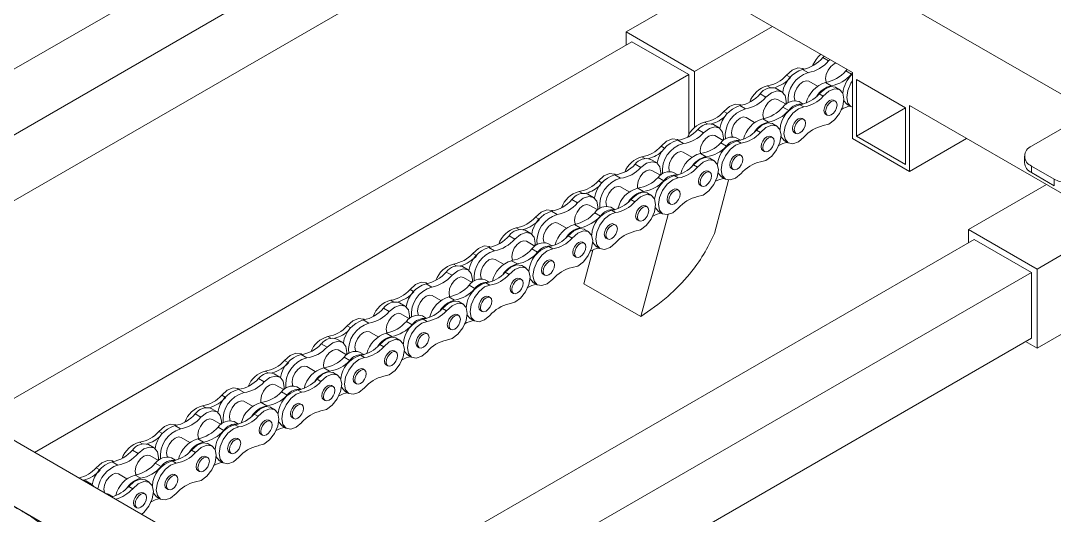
# Model space of a CAD drawing. Header units: millimetres. Extents: x 127 to 2222, y 23 to 864.
# Drawn here: x 1802.3 to 1866.4, y 194 to 224.6 of the extents above; entities that cross this region are included whole.
import ezdxf

# ---------------------------------------------------------------- set-up
doc = ezdxf.new("R2010")
doc.units = ezdxf.units.MM

msp = doc.modelspace()

# ---------------------------------------------------------------- linework, layer by layer
at = {"color": 7, "linetype": 'Continuous', "lineweight": 15}
for p, q in [((1868.666, 218.989), (1818.19, 248.128)), ((1781.983, 210.125), (1827.697, 236.515)), ((1785.518, 208.084), (1829.816, 233.657)), ((1853.858, 221.413), (1833.352, 233.251)), ((1789.054, 206.042), (1831.233, 230.392)), ((1844.668, 226.718), (1839.843, 223.933)), ((1848.91, 224.269), (1844.086, 221.484)), ((1839.843, 223.117), (1839.843, 223.933)), ((1839.843, 223.933), (1844.086, 221.484)), ((1840.196, 223.321), (1799.66, 199.92)), ((1840.196, 223.321), (1843.732, 221.28)), ((1852.033, 222.333), (1852.119, 222.417)), ((1852.033, 222.333), (1852.387, 222.129)), ((1852.387, 222.129), (1852.473, 222.213)), ((1850.777, 221.608), (1851.13, 221.403)), ((1850.862, 221.62), (1850.81, 221.65)), ((1853.448, 221.517), (1853.533, 221.6)), ((1843.732, 221.28), (1803.196, 197.879)), ((1843.732, 221.28), (1843.732, 217.57)), ((1844.086, 221.484), (1844.086, 218.019)), ((1849.784, 221.245), (1850.005, 221.117)), ((1853.801, 221.312), (1853.448, 221.517)), ((1853.801, 221.312), (1853.858, 221.369)), ((1853.858, 217.33), (1853.858, 221.413)), ((1854.105, 220.984), (1857.146, 219.229)), ((1854.105, 217.473), (1854.105, 220.984)), ((1849.492, 220.224), (1849.138, 220.428)), ((1851.691, 220.564), (1851.161, 220.87)), ((1852.545, 220.587), (1852.191, 220.791)), ((1853.073, 220.344), (1852.826, 220.487)), ((1871.504, 220.627), (1864.954, 216.845)), ((1848.144, 220.088), (1848.498, 219.884)), ((1849.747, 219.442), (1849.217, 219.747)), ((1852.047, 219.939), (1851.799, 220.082)), ((1852.804, 219.633), (1852.698, 219.694)), ((1845.895, 219), (1846.116, 218.872)), ((1846.888, 219.362), (1847.241, 219.158)), ((1846.973, 219.375), (1846.921, 219.405)), ((1849.912, 219.067), (1849.559, 219.271)), ((1850.816, 219.459), (1850.552, 219.611)), ((1850.849, 219.278), (1850.602, 219.42)), ((1853.52, 219.444), (1853.768, 219.301)), ((1854.105, 217.473), (1857.146, 219.229)), ((1857.146, 219.229), (1857.146, 215.718)), ((1857.394, 219.372), (1857.394, 215.289)), ((1868.354, 213.045), (1857.394, 219.372)), ((1847.802, 218.319), (1847.272, 218.625)), ((1848.655, 218.342), (1848.302, 218.546)), ((1850.86, 218.51), (1850.754, 218.572)), ((1852.198, 218.828), (1852.304, 218.767)), ((1844.291, 217.879), (1844.645, 217.675)), ((1845.603, 217.979), (1845.249, 218.183)), ((1848.158, 217.694), (1847.91, 217.836)), ((1849.184, 218.099), (1848.936, 218.241)), ((1843.094, 217.22), (1843.034, 217.255)), ((1843.036, 217.215), (1843.389, 217.011)), ((1845.857, 217.197), (1845.328, 217.502)), ((1846.927, 217.214), (1846.663, 217.366)), ((1846.96, 217.032), (1846.713, 217.175)), ((1848.915, 217.388), (1848.809, 217.449)), ((1849.631, 217.199), (1849.879, 217.056)), ((1850.254, 217.706), (1850.36, 217.644)), ((1857.394, 215.289), (1853.858, 217.33)), ((1857.146, 215.718), (1854.105, 217.473)), ((1857.394, 215.289), (1860.93, 217.331)), ((1831.478, 181.551), (1770.667, 216.657)), ((1842.007, 216.85), (1842.229, 216.722)), ((1843.915, 216.169), (1843.385, 216.475)), ((1846.059, 216.859), (1845.706, 217.063)), ((1848.309, 216.583), (1848.415, 216.522)), ((1841.715, 215.829), (1841.362, 216.033)), ((1844.804, 216.195), (1844.45, 216.399)), ((1845.297, 215.949), (1845.049, 216.091)), ((1846.971, 216.265), (1846.864, 216.327)), ((1864.515, 216.233), (1864.515, 215.825)), ((1840.404, 215.729), (1840.758, 215.525)), ((1841.97, 215.047), (1841.44, 215.352)), ((1843.04, 215.064), (1842.776, 215.216)), ((1844.27, 215.544), (1844.023, 215.686)), ((1845.028, 215.238), (1844.922, 215.299)), ((1846.365, 215.46), (1846.471, 215.399)), ((1864.954, 215.621), (1866.368, 214.804)), ((1864.954, 215.621), (1864.954, 215.213)), ((1864.954, 215.213), (1866.368, 214.396)), ((1838.12, 214.7), (1838.341, 214.572)), ((1839.207, 215.07), (1839.146, 215.105)), ((1839.148, 215.065), (1839.502, 214.861)), ((1842.172, 214.709), (1841.818, 214.913)), ((1843.073, 214.882), (1842.825, 215.025)), ((1845.308, 211.435), (1846.192, 214.753)), ((1845.742, 214.954), (1845.99, 214.811)), ((1866.368, 214.804), (1866.368, 214.396)), ((1837.828, 213.679), (1837.474, 213.883)), ((1840.027, 214.019), (1839.498, 214.325)), ((1840.916, 214.045), (1840.563, 214.249)), ((1841.409, 213.799), (1841.162, 213.941)), ((1843.083, 214.115), (1842.977, 214.177)), ((1844.422, 214.433), (1844.528, 214.372)), ((1865.881, 214.472), (1861.056, 211.687)), ((1836.481, 213.543), (1836.834, 213.339)), ((1840.383, 213.394), (1840.135, 213.536)), ((1842.477, 213.31), (1842.583, 213.249)), ((1835.224, 212.817), (1835.577, 212.613)), ((1835.309, 212.83), (1835.257, 212.86)), ((1838.083, 212.897), (1837.553, 213.202)), ((1838.248, 212.522), (1837.895, 212.726)), ((1839.153, 212.914), (1838.889, 213.066)), ((1839.185, 212.732), (1838.938, 212.875)), ((1842.438, 212.612), (1840.752, 206.29)), ((1841.14, 213.088), (1841.034, 213.149)), ((1841.855, 212.804), (1842.102, 212.661)), ((1834.231, 212.455), (1834.452, 212.327)), ((1836.138, 211.774), (1835.608, 212.08)), ((1836.992, 211.797), (1836.638, 212.001)), ((1839.196, 211.965), (1839.09, 212.027)), ((1840.534, 212.283), (1840.64, 212.222)), ((1833.939, 211.434), (1833.585, 211.638)), ((1837.52, 211.554), (1837.273, 211.696)), ((1861.056, 210.87), (1861.056, 211.687)), ((1861.056, 211.687), (1865.299, 209.238)), ((1861.41, 211.075), (1820.873, 187.673)), ((1832.591, 211.298), (1832.945, 211.094)), ((1834.194, 210.651), (1833.664, 210.957)), ((1835.264, 210.669), (1835, 210.821)), ((1836.494, 211.148), (1836.246, 211.291)), ((1837.251, 210.843), (1837.145, 210.904)), ((1838.59, 211.16), (1838.696, 211.099)), ((1861.41, 211.075), (1864.945, 209.033)), ((1868.354, 211.001), (1865.299, 209.238)), ((1830.342, 210.21), (1830.563, 210.082)), ((1831.335, 210.572), (1831.688, 210.368)), ((1831.42, 210.585), (1831.368, 210.615)), ((1834.359, 210.277), (1834.006, 210.481)), ((1835.296, 210.487), (1835.049, 210.63)), ((1836.645, 210.038), (1836.751, 209.977)), ((1837.772, 210.411), (1837.217, 208.331)), ((1837.967, 210.654), (1838.215, 210.511)), ((1830.05, 209.188), (1829.696, 209.393)), ((1832.249, 209.529), (1831.719, 209.835)), ((1833.103, 209.552), (1832.749, 209.756)), ((1833.631, 209.308), (1833.384, 209.451)), ((1835.307, 209.72), (1835.201, 209.781)), ((1864.945, 209.033), (1824.409, 185.632)), ((1828.702, 209.052), (1829.056, 208.848)), ((1832.605, 208.903), (1832.357, 209.046)), ((1834.701, 208.915), (1834.807, 208.854)), ((1864.945, 209.033), (1864.945, 204.951)), ((1865.299, 209.238), (1865.299, 204.338)), ((1827.446, 208.327), (1827.799, 208.123)), ((1827.531, 208.34), (1827.479, 208.37)), ((1830.305, 208.406), (1829.775, 208.712)), ((1830.47, 208.032), (1830.117, 208.236)), ((1831.374, 208.424), (1831.11, 208.576)), ((1831.407, 208.242), (1831.16, 208.385)), ((1833.362, 208.598), (1833.256, 208.659)), ((1834.078, 208.409), (1834.326, 208.266)), ((1840.752, 206.29), (1837.217, 208.331)), ((1826.453, 207.964), (1826.674, 207.837)), ((1828.36, 207.284), (1827.83, 207.59)), ((1829.213, 207.307), (1828.86, 207.511)), ((1831.418, 207.475), (1831.312, 207.536)), ((1832.756, 207.793), (1832.862, 207.732)), ((1826.161, 206.943), (1825.807, 207.147)), ((1829.742, 207.063), (1829.494, 207.206)), ((1824.813, 206.807), (1825.167, 206.603)), ((1826.415, 206.161), (1825.886, 206.467)), ((1827.485, 206.179), (1827.221, 206.331)), ((1828.716, 206.658), (1828.468, 206.801)), ((1829.473, 206.352), (1829.367, 206.414)), ((1830.812, 206.67), (1830.918, 206.609)), ((1869.063, 206.511), (1865.299, 204.338)), ((1822.564, 205.719), (1822.785, 205.592)), ((1823.557, 206.082), (1823.91, 205.878)), ((1823.642, 206.094), (1823.59, 206.124)), ((1826.581, 205.787), (1826.228, 205.991)), ((1827.518, 205.997), (1827.271, 206.14)), ((1828.867, 205.548), (1828.973, 205.486)), ((1830.189, 206.164), (1830.437, 206.021)), ((1824.471, 205.039), (1823.941, 205.344)), ((1825.324, 205.061), (1824.971, 205.265)), ((1825.853, 204.818), (1825.605, 204.961)), ((1827.529, 205.23), (1827.422, 205.291)), ((1864.945, 204.951), (1827.945, 183.591)), ((1820.96, 204.599), (1821.314, 204.395)), ((1822.272, 204.698), (1821.918, 204.902)), ((1824.826, 204.413), (1824.579, 204.556)), ((1826.922, 204.425), (1827.029, 204.364)), ((1865.299, 204.338), (1864.592, 204.747)), ((1819.763, 203.94), (1819.703, 203.974)), ((1819.705, 203.935), (1820.058, 203.731)), ((1822.526, 203.916), (1821.997, 204.222)), ((1822.728, 203.578), (1822.374, 203.782)), ((1823.596, 203.933), (1823.332, 204.086)), ((1823.629, 203.752), (1823.382, 203.895)), ((1825.584, 204.107), (1825.478, 204.169)), ((1826.3, 203.918), (1826.548, 203.776)), ((1818.676, 203.569), (1818.898, 203.442)), ((1820.584, 202.889), (1820.054, 203.194)), ((1821.472, 202.914), (1821.119, 203.118)), ((1823.639, 202.985), (1823.533, 203.046)), ((1824.978, 203.303), (1825.084, 203.241)), ((1817.073, 202.449), (1817.426, 202.245)), ((1818.384, 202.548), (1818.031, 202.752)), ((1820.939, 202.263), (1820.692, 202.406)), ((1821.966, 202.668), (1821.718, 202.811)), ((1815.876, 201.79), (1815.815, 201.824)), ((1815.817, 201.785), (1816.171, 201.581)), ((1818.639, 201.766), (1818.109, 202.072)), ((1819.709, 201.783), (1819.445, 201.936)), ((1819.742, 201.602), (1819.494, 201.745)), ((1821.697, 201.957), (1821.591, 202.019)), ((1823.033, 202.18), (1823.139, 202.119)), ((1814.789, 201.419), (1815.01, 201.292)), ((1818.841, 201.428), (1818.487, 201.632)), ((1821.091, 201.153), (1821.197, 201.091)), ((1822.411, 201.673), (1822.658, 201.53)), ((1814.497, 200.398), (1814.143, 200.602)), ((1816.696, 200.739), (1816.166, 201.044)), ((1817.585, 200.764), (1817.232, 200.968)), ((1818.078, 200.518), (1817.831, 200.661)), ((1819.752, 200.835), (1819.646, 200.896)), ((1813.149, 200.262), (1813.503, 200.058)), ((1814.752, 199.616), (1814.222, 199.922)), ((1815.822, 199.633), (1815.558, 199.786)), ((1817.052, 200.113), (1816.804, 200.256)), ((1817.809, 199.807), (1817.703, 199.869)), ((1819.146, 200.03), (1819.252, 199.969)), ((1810.9, 199.174), (1811.121, 199.047)), ((1811.893, 199.537), (1812.246, 199.333)), ((1811.978, 199.549), (1811.926, 199.579)), ((1814.917, 199.242), (1814.564, 199.446)), ((1815.854, 199.452), (1815.607, 199.595)), ((1818.524, 199.523), (1818.771, 199.38)), ((1812.807, 198.493), (1812.277, 198.799)), ((1813.661, 198.516), (1813.307, 198.72)), ((1815.865, 198.685), (1815.759, 198.746)), ((1817.203, 199.003), (1817.309, 198.941)), ((1809.26, 198.017), (1809.614, 197.813)), ((1810.608, 198.153), (1810.254, 198.357)), ((1813.163, 197.868), (1812.915, 198.011)), ((1814.189, 198.273), (1813.942, 198.416)), ((1815.259, 197.88), (1815.365, 197.819)), ((1808.004, 197.292), (1808.357, 197.088)), ((1808.089, 197.304), (1808.037, 197.334)), ((1810.863, 197.371), (1810.333, 197.677)), ((1811.932, 197.388), (1811.668, 197.541)), ((1811.965, 197.207), (1811.718, 197.35)), ((1813.92, 197.562), (1813.814, 197.623)), ((1814.636, 197.373), (1814.884, 197.23)), ((1807.011, 196.929), (1807.232, 196.801)), ((1811.028, 196.997), (1810.675, 197.201)), ((1813.314, 196.757), (1813.42, 196.696)), ((1805.102, 192.696), (1798.668, 196.41)), ((1806.151, 196.172), (1806.365, 196.112)), ((1806.719, 195.908), (1806.365, 196.112)), ((1808.918, 196.248), (1808.388, 196.554)), ((1809.771, 196.271), (1809.418, 196.475)), ((1810.3, 196.028), (1810.052, 196.171)), ((1811.976, 196.44), (1811.87, 196.501)), ((1807.565, 195.356), (1807.779, 195.296)), ((1809.274, 195.623), (1809.026, 195.766)), ((1810.031, 195.317), (1809.925, 195.378)), ((1811.37, 195.635), (1811.476, 195.574)), ((1808.043, 195.143), (1807.779, 195.296)), ((1807.919, 195.152), (1808.02, 195.137)), ((1810.747, 195.128), (1810.995, 194.985)), ((1809.425, 194.512), (1809.531, 194.451))]:
    msp.add_line(p, q, dxfattribs=at)
at = {"color": 8, "linetype": 'Continuous', "lineweight": 15}
for p, q in [((1848.586, 220.584), (1848.774, 220.476)), ((1844.697, 218.339), (1844.885, 218.231)), ((1840.81, 216.189), (1840.997, 216.081)), ((1836.923, 214.039), (1837.11, 213.931)), ((1833.034, 211.794), (1833.221, 211.686)), ((1829.144, 209.548), (1829.332, 209.44)), ((1825.255, 207.303), (1825.442, 207.195)), ((1821.366, 205.058), (1821.553, 204.95)), ((1817.479, 202.908), (1817.666, 202.8)), ((1813.592, 200.758), (1813.779, 200.65)), ((1809.702, 198.513), (1809.89, 198.405))]:
    msp.add_line(p, q, dxfattribs=at)
at = {"color": 7, "linetype": 'Continuous', "lineweight": 15, "flags": 128}
for points in [[(1849.784, 221.245), (1850.13, 221.554), (1850.485, 221.701), (1850.79, 221.661), (1850.81, 221.65)], [(1852.835, 222.004), (1852.731, 221.955), (1852.528, 221.792), (1852.356, 221.56), (1852.241, 221.295), (1852.201, 221.037), (1852.241, 220.826), (1852.254, 220.8)], [(1848.498, 219.884), (1848.849, 220.163), (1849.198, 220.282), (1849.494, 220.222), (1849.692, 219.993), (1849.761, 219.629), (1849.748, 219.441)], [(1851.161, 220.87), (1850.989, 220.903), (1850.786, 220.833), (1850.583, 220.669), (1850.411, 220.437), (1850.296, 220.172), (1850.256, 219.914), (1850.296, 219.703), (1850.312, 219.672)], [(1851.799, 220.082), (1852.145, 220.391), (1852.5, 220.537), (1852.806, 220.497), (1852.826, 220.487)], [(1852.047, 219.939), (1852.392, 220.248), (1852.747, 220.394), (1853.053, 220.355), (1853.259, 220.135), (1853.332, 219.771), (1853.259, 219.324), (1853.053, 218.866), (1852.747, 218.474), (1852.392, 218.21), (1852.047, 218.12)], [(1853.858, 219.262), (1853.77, 219.3), (1853.577, 219.52), (1853.509, 219.873), (1853.577, 220.305), (1853.77, 220.749), (1853.858, 220.888)], [(1849.217, 219.747), (1849.045, 219.781), (1848.842, 219.71), (1848.639, 219.547), (1848.467, 219.314), (1848.352, 219.049), (1848.312, 218.792), (1848.352, 218.581), (1848.365, 218.555)], [(1852.198, 218.828), (1852.198, 218.828), (1852.121, 218.916), (1852.095, 219.057), (1852.121, 219.229), (1852.198, 219.406), (1852.313, 219.56), (1852.448, 219.669), (1852.583, 219.716), (1852.698, 219.694)], [(1852.908, 219.404), (1852.881, 219.545), (1852.804, 219.633), (1852.689, 219.655), (1852.554, 219.608), (1852.419, 219.499), (1852.304, 219.344), (1852.228, 219.168), (1852.201, 218.996), (1852.228, 218.855), (1852.304, 218.767), (1852.419, 218.745), (1852.554, 218.792), (1852.689, 218.901), (1852.804, 219.056), (1852.881, 219.232), (1852.908, 219.404)], [(1853.52, 219.444), (1853.329, 219.663), (1853.328, 219.667)], [(1845.895, 219), (1846.241, 219.309), (1846.596, 219.455), (1846.901, 219.416), (1846.921, 219.405)], [(1850.849, 217.399), (1850.51, 217.122), (1850.17, 217.001), (1849.881, 217.055), (1849.688, 217.275), (1849.62, 217.628), (1849.688, 218.06), (1849.881, 218.503), (1850.17, 218.891), (1850.51, 219.163), (1850.849, 219.278)], [(1847.272, 218.625), (1847.1, 218.658), (1846.897, 218.588), (1846.694, 218.424), (1846.522, 218.192), (1846.407, 217.927), (1846.367, 217.669), (1846.407, 217.458), (1846.423, 217.427)], [(1850.15, 217.935), (1850.177, 218.106), (1850.254, 218.283), (1850.368, 218.438), (1850.504, 218.547), (1850.639, 218.594), (1850.754, 218.572)], [(1850.963, 218.281), (1850.936, 218.422), (1850.86, 218.51), (1850.745, 218.533), (1850.61, 218.486), (1850.474, 218.376), (1850.36, 218.222), (1850.283, 218.045), (1850.256, 217.873), (1850.283, 217.733), (1850.36, 217.644), (1850.474, 217.622), (1850.61, 217.669), (1850.745, 217.778), (1850.86, 217.933), (1850.936, 218.11), (1850.963, 218.281)], [(1844.645, 217.675), (1844.998, 217.939), (1845.344, 218.039), (1845.632, 217.96), (1845.817, 217.714), (1845.871, 217.338), (1845.859, 217.196)], [(1847.91, 217.836), (1848.256, 218.145), (1848.611, 218.292), (1848.917, 218.252), (1848.936, 218.241)], [(1848.158, 217.694), (1848.503, 218.003), (1848.858, 218.149), (1849.164, 218.109), (1849.37, 217.89), (1849.443, 217.526), (1849.37, 217.079), (1849.164, 216.621), (1848.858, 216.228), (1848.503, 215.965), (1848.158, 215.875)], [(1850.254, 217.706), (1850.254, 217.706), (1850.177, 217.794), (1850.15, 217.935)], [(1842.007, 216.85), (1842.353, 217.159), (1842.708, 217.305), (1843.014, 217.266), (1843.034, 217.255)], [(1845.328, 217.502), (1845.176, 217.537), (1844.975, 217.477), (1844.771, 217.323), (1844.594, 217.096), (1844.472, 216.833), (1844.423, 216.573), (1844.441, 216.398)], [(1848.309, 216.583), (1848.309, 216.583), (1848.232, 216.671), (1848.205, 216.812), (1848.232, 216.984), (1848.309, 217.16), (1848.424, 217.315), (1848.559, 217.424), (1848.694, 217.471), (1848.809, 217.449)], [(1849.019, 217.159), (1848.992, 217.3), (1848.915, 217.388), (1848.8, 217.41), (1848.665, 217.363), (1848.53, 217.254), (1848.415, 217.099), (1848.338, 216.922), (1848.312, 216.751), (1848.338, 216.61), (1848.415, 216.522), (1848.53, 216.5), (1848.665, 216.547), (1848.8, 216.656), (1848.915, 216.81), (1848.992, 216.987), (1849.019, 217.159)], [(1849.631, 217.199), (1849.44, 217.418), (1849.438, 217.422)], [(1843.385, 216.475), (1843.233, 216.51), (1843.032, 216.45), (1842.828, 216.295), (1842.651, 216.069), (1842.529, 215.806), (1842.48, 215.545), (1842.512, 215.327), (1842.536, 215.277)], [(1846.96, 215.154), (1846.621, 214.877), (1846.281, 214.756), (1845.992, 214.81), (1845.799, 215.03), (1845.731, 215.383), (1845.799, 215.815), (1845.992, 216.258), (1846.281, 216.646), (1846.621, 216.918), (1846.96, 217.032)], [(1840.758, 215.525), (1841.111, 215.789), (1841.457, 215.889), (1841.744, 215.81), (1841.929, 215.564), (1841.984, 215.188), (1841.971, 215.046)], [(1844.023, 215.686), (1844.368, 215.995), (1844.723, 216.142), (1845.029, 216.102), (1845.049, 216.091)], [(1844.27, 215.544), (1844.616, 215.853), (1844.971, 215.999), (1845.277, 215.959), (1845.483, 215.74), (1845.556, 215.376), (1845.483, 214.929), (1845.277, 214.471), (1844.971, 214.078), (1844.616, 213.815), (1844.27, 213.725)], [(1846.261, 215.689), (1846.288, 215.861), (1846.364, 216.038), (1846.479, 216.193), (1846.614, 216.302), (1846.75, 216.349), (1846.864, 216.327)], [(1847.074, 216.036), (1847.047, 216.177), (1846.971, 216.265), (1846.856, 216.288), (1846.721, 216.241), (1846.585, 216.131), (1846.471, 215.977), (1846.394, 215.8), (1846.367, 215.628), (1846.394, 215.487), (1846.471, 215.399), (1846.585, 215.377), (1846.721, 215.424), (1846.856, 215.533), (1846.971, 215.688), (1847.047, 215.865), (1847.074, 216.036)], [(1838.12, 214.7), (1838.466, 215.009), (1838.821, 215.155), (1839.127, 215.116), (1839.146, 215.105)], [(1841.44, 215.352), (1841.289, 215.387), (1841.088, 215.327), (1840.883, 215.173), (1840.706, 214.946), (1840.584, 214.683), (1840.536, 214.423), (1840.553, 214.248)], [(1844.422, 214.433), (1844.422, 214.433), (1844.345, 214.521), (1844.318, 214.662), (1844.345, 214.834), (1844.422, 215.01), (1844.536, 215.165), (1844.672, 215.274), (1844.807, 215.321), (1844.922, 215.299)], [(1845.131, 215.009), (1845.104, 215.15), (1845.028, 215.238), (1844.913, 215.26), (1844.778, 215.213), (1844.642, 215.104), (1844.528, 214.949), (1844.451, 214.772), (1844.424, 214.601), (1844.451, 214.46), (1844.528, 214.372), (1844.642, 214.35), (1844.778, 214.397), (1844.913, 214.506), (1845.028, 214.66), (1845.104, 214.837), (1845.131, 215.009)], [(1845.742, 214.954), (1845.551, 215.173), (1845.542, 215.193)], [(1846.365, 215.46), (1846.364, 215.46), (1846.288, 215.549), (1846.261, 215.689)], [(1843.073, 213.004), (1842.734, 212.727), (1842.393, 212.606), (1842.104, 212.66), (1841.911, 212.88), (1841.843, 213.233), (1841.911, 213.665), (1842.104, 214.108), (1842.393, 214.496), (1842.734, 214.768), (1843.073, 214.882)], [(1839.498, 214.325), (1839.346, 214.36), (1839.145, 214.3), (1838.94, 214.145), (1838.764, 213.919), (1838.642, 213.656), (1838.593, 213.395), (1838.625, 213.177), (1838.648, 213.127)], [(1840.135, 213.536), (1840.481, 213.845), (1840.836, 213.992), (1841.142, 213.952), (1841.162, 213.941)], [(1842.374, 213.539), (1842.4, 213.711), (1842.477, 213.888), (1842.592, 214.043), (1842.727, 214.152), (1842.862, 214.199), (1842.977, 214.177)], [(1843.187, 213.886), (1843.16, 214.027), (1843.083, 214.115), (1842.968, 214.138), (1842.833, 214.091), (1842.698, 213.981), (1842.583, 213.827), (1842.507, 213.65), (1842.48, 213.478), (1842.507, 213.337), (1842.583, 213.249), (1842.698, 213.227), (1842.833, 213.274), (1842.968, 213.383), (1843.083, 213.538), (1843.16, 213.715), (1843.187, 213.886)], [(1837.553, 213.202), (1837.381, 213.236), (1837.178, 213.165), (1836.975, 213.001), (1836.803, 212.769), (1836.688, 212.504), (1836.648, 212.247), (1836.688, 212.036), (1836.701, 212.01)], [(1836.834, 213.339), (1837.185, 213.618), (1837.535, 213.737), (1837.83, 213.677), (1838.028, 213.448), (1838.097, 213.083), (1838.084, 212.896)], [(1840.383, 213.394), (1840.729, 213.703), (1841.084, 213.849), (1841.389, 213.809), (1841.595, 213.59), (1841.668, 213.226), (1841.595, 212.779), (1841.389, 212.321), (1841.084, 211.928), (1840.729, 211.665), (1840.383, 211.575)], [(1842.477, 213.31), (1842.477, 213.31), (1842.4, 213.399), (1842.374, 213.539)], [(1834.231, 212.455), (1834.577, 212.764), (1834.932, 212.91), (1835.237, 212.871), (1835.257, 212.86)], [(1839.185, 210.854), (1838.846, 210.577), (1838.506, 210.456), (1838.217, 210.51), (1838.024, 210.73), (1837.956, 211.083), (1838.024, 211.515), (1838.217, 211.958), (1838.506, 212.346), (1838.846, 212.618), (1839.185, 212.732)], [(1840.534, 212.283), (1840.534, 212.283), (1840.458, 212.371), (1840.431, 212.512), (1840.458, 212.684), (1840.534, 212.86), (1840.649, 213.015), (1840.784, 213.124), (1840.92, 213.171), (1841.034, 213.149)], [(1841.244, 212.859), (1841.217, 213), (1841.14, 213.088), (1841.026, 213.11), (1840.89, 213.063), (1840.755, 212.954), (1840.64, 212.799), (1840.564, 212.623), (1840.537, 212.451), (1840.564, 212.31), (1840.64, 212.222), (1840.755, 212.2), (1840.89, 212.247), (1841.026, 212.356), (1841.14, 212.51), (1841.217, 212.687), (1841.244, 212.859)], [(1841.855, 212.804), (1841.664, 213.023), (1841.655, 213.043)], [(1835.608, 212.08), (1835.436, 212.113), (1835.233, 212.043), (1835.031, 211.879), (1834.858, 211.647), (1834.744, 211.382), (1834.703, 211.124), (1834.744, 210.913), (1834.759, 210.882)], [(1838.486, 211.389), (1838.513, 211.561), (1838.59, 211.738), (1838.704, 211.893), (1838.84, 212.002), (1838.975, 212.049), (1839.09, 212.027)], [(1839.299, 211.736), (1839.272, 211.877), (1839.196, 211.965), (1839.081, 211.988), (1838.946, 211.941), (1838.811, 211.831), (1838.696, 211.677), (1838.619, 211.5), (1838.592, 211.328), (1838.619, 211.187), (1838.696, 211.099), (1838.811, 211.077), (1838.946, 211.124), (1839.081, 211.233), (1839.196, 211.388), (1839.272, 211.565), (1839.299, 211.736)], [(1832.945, 211.094), (1833.296, 211.373), (1833.645, 211.492), (1833.941, 211.432), (1834.139, 211.203), (1834.208, 210.838), (1834.195, 210.651)], [(1836.246, 211.291), (1836.592, 211.6), (1836.947, 211.747), (1837.253, 211.707), (1837.273, 211.696)], [(1836.494, 211.148), (1836.84, 211.457), (1837.194, 211.604), (1837.5, 211.564), (1837.706, 211.345), (1837.779, 210.981), (1837.706, 210.534), (1837.5, 210.076), (1837.194, 209.683), (1836.84, 209.42), (1836.494, 209.33)], [(1838.59, 211.16), (1838.59, 211.16), (1838.513, 211.249), (1838.486, 211.389)], [(1833.664, 210.957), (1833.492, 210.991), (1833.289, 210.92), (1833.086, 210.756), (1832.914, 210.524), (1832.799, 210.259), (1832.759, 210.002), (1832.799, 209.79), (1832.812, 209.764)], [(1836.645, 210.038), (1836.645, 210.038), (1836.569, 210.126), (1836.542, 210.267), (1836.569, 210.439), (1836.645, 210.615), (1836.76, 210.77), (1836.895, 210.879), (1837.03, 210.926), (1837.145, 210.904)], [(1837.355, 210.614), (1837.328, 210.755), (1837.251, 210.843), (1837.137, 210.865), (1837.001, 210.818), (1836.866, 210.709), (1836.751, 210.554), (1836.675, 210.377), (1836.648, 210.206), (1836.675, 210.065), (1836.751, 209.977), (1836.866, 209.954), (1837.001, 210.001), (1837.137, 210.111), (1837.251, 210.265), (1837.328, 210.442), (1837.355, 210.614)], [(1837.967, 210.654), (1837.776, 210.873), (1837.775, 210.877)], [(1830.342, 210.21), (1830.688, 210.519), (1831.043, 210.665), (1831.348, 210.625), (1831.368, 210.615)], [(1835.296, 208.608), (1834.957, 208.331), (1834.617, 208.211), (1834.328, 208.265), (1834.135, 208.485), (1834.067, 208.838), (1834.135, 209.27), (1834.328, 209.713), (1834.617, 210.101), (1834.957, 210.373), (1835.296, 210.487)], [(1831.719, 209.835), (1831.547, 209.868), (1831.344, 209.798), (1831.141, 209.634), (1830.969, 209.402), (1830.854, 209.137), (1830.814, 208.879), (1830.854, 208.668), (1830.87, 208.637)], [(1832.357, 209.046), (1832.703, 209.355), (1833.058, 209.502), (1833.364, 209.462), (1833.384, 209.451)], [(1834.597, 209.144), (1834.624, 209.316), (1834.701, 209.493), (1834.815, 209.647), (1834.951, 209.757), (1835.086, 209.804), (1835.201, 209.781)], [(1835.41, 209.491), (1835.383, 209.632), (1835.307, 209.72), (1835.192, 209.742), (1835.057, 209.695), (1834.921, 209.586), (1834.807, 209.432), (1834.73, 209.255), (1834.703, 209.083), (1834.73, 208.942), (1834.807, 208.854), (1834.921, 208.832), (1835.057, 208.879), (1835.192, 208.988), (1835.307, 209.143), (1835.383, 209.319), (1835.41, 209.491)], [(1829.056, 208.848), (1829.407, 209.128), (1829.756, 209.247), (1830.052, 209.187), (1830.25, 208.958), (1830.319, 208.593), (1830.306, 208.406)], [(1832.605, 208.903), (1832.95, 209.212), (1833.305, 209.359), (1833.611, 209.319), (1833.817, 209.1), (1833.89, 208.736), (1833.817, 208.289), (1833.611, 207.831), (1833.305, 207.438), (1832.95, 207.175), (1832.605, 207.085)], [(1834.701, 208.915), (1834.701, 208.915), (1834.624, 209.004), (1834.597, 209.144)], [(1826.453, 207.964), (1826.799, 208.273), (1827.154, 208.42), (1827.459, 208.38), (1827.479, 208.37)], [(1829.775, 208.712), (1829.603, 208.745), (1829.4, 208.675), (1829.197, 208.511), (1829.025, 208.279), (1828.91, 208.014), (1828.87, 207.756), (1828.91, 207.545), (1828.923, 207.519)], [(1831.407, 206.363), (1831.068, 206.086), (1830.728, 205.965), (1830.439, 206.019), (1830.246, 206.24), (1830.178, 206.593), (1830.246, 207.025), (1830.439, 207.468), (1830.728, 207.856), (1831.068, 208.128), (1831.407, 208.242)], [(1832.756, 207.793), (1832.756, 207.793), (1832.679, 207.881), (1832.653, 208.022), (1832.679, 208.193), (1832.756, 208.37), (1832.871, 208.525), (1833.006, 208.634), (1833.141, 208.681), (1833.256, 208.659)], [(1833.466, 208.369), (1833.439, 208.509), (1833.362, 208.598), (1833.247, 208.62), (1833.112, 208.573), (1832.977, 208.464), (1832.862, 208.309), (1832.786, 208.132), (1832.759, 207.96), (1832.786, 207.82), (1832.862, 207.732), (1832.977, 207.709), (1833.112, 207.756), (1833.247, 207.866), (1833.362, 208.02), (1833.439, 208.197), (1833.466, 208.369)], [(1834.078, 208.409), (1833.887, 208.628), (1833.886, 208.631)], [(1827.83, 207.59), (1827.658, 207.623), (1827.455, 207.552), (1827.252, 207.389), (1827.08, 207.157), (1826.965, 206.891), (1826.925, 206.634), (1826.965, 206.423), (1826.981, 206.392)], [(1830.708, 206.899), (1830.735, 207.071), (1830.812, 207.248), (1830.926, 207.402), (1831.062, 207.512), (1831.197, 207.559), (1831.312, 207.536)], [(1831.521, 207.246), (1831.494, 207.387), (1831.418, 207.475), (1831.303, 207.497), (1831.168, 207.45), (1831.032, 207.341), (1830.918, 207.186), (1830.841, 207.01), (1830.814, 206.838), (1830.841, 206.697), (1830.918, 206.609), (1831.032, 206.587), (1831.168, 206.634), (1831.303, 206.743), (1831.418, 206.898), (1831.494, 207.074), (1831.521, 207.246)], [(1825.167, 206.603), (1825.518, 206.883), (1825.867, 207.002), (1826.163, 206.942), (1826.361, 206.712), (1826.43, 206.348), (1826.417, 206.16)], [(1828.468, 206.801), (1828.814, 207.11), (1829.169, 207.257), (1829.475, 207.217), (1829.494, 207.206)], [(1828.716, 206.658), (1829.061, 206.967), (1829.416, 207.114), (1829.722, 207.074), (1829.928, 206.854), (1830.001, 206.491), (1829.928, 206.044), (1829.722, 205.586), (1829.416, 205.193), (1829.061, 204.93), (1828.716, 204.84)], [(1830.812, 206.67), (1830.812, 206.67), (1830.735, 206.758), (1830.708, 206.899)], [(1825.886, 206.467), (1825.714, 206.5), (1825.511, 206.43), (1825.308, 206.266), (1825.136, 206.034), (1825.021, 205.769), (1824.98, 205.511), (1825.021, 205.3), (1825.034, 205.274)], [(1828.867, 205.548), (1828.867, 205.548), (1828.79, 205.636), (1828.763, 205.777), (1828.79, 205.948), (1828.867, 206.125), (1828.982, 206.28), (1829.117, 206.389), (1829.252, 206.436), (1829.367, 206.414)], [(1829.577, 206.124), (1829.55, 206.264), (1829.473, 206.352), (1829.358, 206.375), (1829.223, 206.328), (1829.088, 206.219), (1828.973, 206.064), (1828.896, 205.887), (1828.87, 205.715), (1828.896, 205.575), (1828.973, 205.486), (1829.088, 205.464), (1829.223, 205.511), (1829.358, 205.62), (1829.473, 205.775), (1829.55, 205.952), (1829.577, 206.124)], [(1830.189, 206.164), (1829.998, 206.383), (1829.996, 206.386)], [(1822.564, 205.719), (1822.91, 206.028), (1823.264, 206.175), (1823.57, 206.135), (1823.59, 206.124)], [(1827.518, 204.118), (1827.179, 203.841), (1826.839, 203.72), (1826.55, 203.774), (1826.356, 203.995), (1826.289, 204.348), (1826.356, 204.779), (1826.55, 205.223), (1826.839, 205.611), (1827.179, 205.882), (1827.518, 205.997)], [(1823.941, 205.344), (1823.769, 205.378), (1823.566, 205.307), (1823.363, 205.143), (1823.191, 204.911), (1823.076, 204.646), (1823.036, 204.389), (1823.076, 204.178), (1823.092, 204.147)], [(1824.579, 204.556), (1824.925, 204.865), (1825.28, 205.012), (1825.585, 204.972), (1825.605, 204.961)], [(1826.819, 204.654), (1826.846, 204.826), (1826.922, 205.003), (1827.037, 205.157), (1827.172, 205.266), (1827.308, 205.313), (1827.422, 205.291)], [(1827.632, 205.001), (1827.605, 205.142), (1827.529, 205.23), (1827.414, 205.252), (1827.279, 205.205), (1827.143, 205.096), (1827.029, 204.941), (1826.952, 204.765), (1826.925, 204.593), (1826.952, 204.452), (1827.029, 204.364), (1827.143, 204.342), (1827.279, 204.389), (1827.414, 204.498), (1827.529, 204.653), (1827.605, 204.829), (1827.632, 205.001)], [(1821.314, 204.395), (1821.667, 204.659), (1822.013, 204.759), (1822.301, 204.68), (1822.486, 204.434), (1822.54, 204.058), (1822.528, 203.915)], [(1824.826, 204.413), (1825.172, 204.722), (1825.527, 204.869), (1825.833, 204.829), (1826.039, 204.609), (1826.112, 204.246), (1826.039, 203.798), (1825.833, 203.341), (1825.527, 202.948), (1825.172, 202.685), (1824.826, 202.594)], [(1826.922, 204.425), (1826.922, 204.425), (1826.846, 204.513), (1826.819, 204.654)], [(1818.676, 203.569), (1819.022, 203.878), (1819.377, 204.025), (1819.683, 203.985), (1819.703, 203.974)], [(1821.997, 204.222), (1821.845, 204.257), (1821.644, 204.197), (1821.439, 204.042), (1821.263, 203.816), (1821.141, 203.552), (1821.092, 203.292), (1821.109, 203.118)], [(1823.629, 201.873), (1823.29, 201.596), (1822.95, 201.475), (1822.661, 201.529), (1822.467, 201.75), (1822.399, 202.103), (1822.467, 202.534), (1822.661, 202.978), (1822.95, 203.365), (1823.29, 203.637), (1823.629, 203.752)], [(1824.978, 203.303), (1824.978, 203.303), (1824.901, 203.391), (1824.874, 203.531), (1824.901, 203.703), (1824.978, 203.88), (1825.093, 204.035), (1825.228, 204.144), (1825.363, 204.191), (1825.478, 204.169)], [(1825.688, 203.878), (1825.661, 204.019), (1825.584, 204.107), (1825.469, 204.13), (1825.334, 204.083), (1825.199, 203.973), (1825.084, 203.819), (1825.007, 203.642), (1824.98, 203.47), (1825.007, 203.33), (1825.084, 203.241), (1825.199, 203.219), (1825.334, 203.266), (1825.469, 203.375), (1825.584, 203.53), (1825.661, 203.707), (1825.688, 203.878)], [(1826.3, 203.918), (1826.109, 204.138), (1826.107, 204.141)], [(1820.054, 203.194), (1819.902, 203.229), (1819.701, 203.17), (1819.497, 203.015), (1819.32, 202.788), (1819.198, 202.525), (1819.149, 202.265), (1819.181, 202.047), (1819.205, 201.997)], [(1822.93, 202.409), (1822.957, 202.581), (1823.033, 202.757), (1823.148, 202.912), (1823.283, 203.021), (1823.419, 203.068), (1823.533, 203.046)], [(1823.743, 202.756), (1823.716, 202.897), (1823.639, 202.985), (1823.525, 203.007), (1823.389, 202.96), (1823.254, 202.851), (1823.139, 202.696), (1823.063, 202.519), (1823.036, 202.348), (1823.063, 202.207), (1823.139, 202.119), (1823.254, 202.096), (1823.389, 202.144), (1823.525, 202.253), (1823.639, 202.407), (1823.716, 202.584), (1823.743, 202.756)], [(1817.426, 202.245), (1817.78, 202.509), (1818.126, 202.609), (1818.413, 202.53), (1818.598, 202.284), (1818.653, 201.908), (1818.64, 201.765)], [(1820.692, 202.406), (1821.037, 202.715), (1821.392, 202.862), (1821.698, 202.822), (1821.718, 202.811)], [(1820.939, 202.263), (1821.285, 202.572), (1821.64, 202.719), (1821.946, 202.679), (1822.152, 202.459), (1822.224, 202.096), (1822.152, 201.648), (1821.946, 201.191), (1821.64, 200.798), (1821.285, 200.535), (1820.939, 200.445)], [(1823.033, 202.18), (1823.033, 202.18), (1822.957, 202.268), (1822.93, 202.409)], [(1814.789, 201.419), (1815.135, 201.728), (1815.49, 201.875), (1815.795, 201.835), (1815.815, 201.824)], [(1818.109, 202.072), (1817.958, 202.107), (1817.757, 202.047), (1817.552, 201.892), (1817.375, 201.666), (1817.253, 201.402), (1817.204, 201.142), (1817.222, 200.968)], [(1821.091, 201.153), (1821.091, 201.153), (1821.014, 201.241), (1820.987, 201.381), (1821.014, 201.553), (1821.091, 201.73), (1821.205, 201.885), (1821.341, 201.994), (1821.476, 202.041), (1821.591, 202.019)], [(1821.8, 201.728), (1821.773, 201.869), (1821.697, 201.957), (1821.582, 201.98), (1821.447, 201.933), (1821.311, 201.823), (1821.197, 201.669), (1821.12, 201.492), (1821.093, 201.32), (1821.12, 201.18), (1821.197, 201.091), (1821.311, 201.069), (1821.447, 201.116), (1821.582, 201.225), (1821.697, 201.38), (1821.773, 201.557), (1821.8, 201.728)], [(1822.411, 201.673), (1822.22, 201.893), (1822.211, 201.912)], [(1816.166, 201.044), (1816.015, 201.079), (1815.814, 201.02), (1815.609, 200.865), (1815.433, 200.638), (1815.31, 200.375), (1815.262, 200.115), (1815.293, 199.897), (1815.317, 199.847)], [(1819.742, 199.723), (1819.402, 199.446), (1819.062, 199.325), (1818.773, 199.379), (1818.58, 199.6), (1818.512, 199.953), (1818.58, 200.384), (1818.773, 200.828), (1819.062, 201.215), (1819.402, 201.487), (1819.742, 201.602)], [(1813.503, 200.058), (1813.854, 200.338), (1814.203, 200.457), (1814.499, 200.397), (1814.697, 200.167), (1814.766, 199.803), (1814.753, 199.615)], [(1816.804, 200.256), (1817.15, 200.565), (1817.505, 200.712), (1817.811, 200.672), (1817.831, 200.661)], [(1817.052, 200.113), (1817.397, 200.422), (1817.752, 200.569), (1818.058, 200.529), (1818.264, 200.309), (1818.337, 199.946), (1818.264, 199.498), (1818.058, 199.041), (1817.752, 198.648), (1817.397, 198.385), (1817.052, 198.295)], [(1819.042, 200.259), (1819.069, 200.431), (1819.146, 200.607), (1819.261, 200.762), (1819.396, 200.871), (1819.531, 200.918), (1819.646, 200.896)], [(1819.856, 200.606), (1819.829, 200.747), (1819.752, 200.835), (1819.637, 200.857), (1819.502, 200.81), (1819.367, 200.701), (1819.252, 200.546), (1819.175, 200.369), (1819.149, 200.198), (1819.175, 200.057), (1819.252, 199.969), (1819.367, 199.946), (1819.502, 199.994), (1819.637, 200.103), (1819.752, 200.257), (1819.829, 200.434), (1819.856, 200.606)], [(1814.222, 199.922), (1814.05, 199.955), (1813.847, 199.885), (1813.644, 199.721), (1813.472, 199.489), (1813.357, 199.224), (1813.317, 198.966), (1813.357, 198.755), (1813.37, 198.729)], [(1817.203, 199.003), (1817.203, 199.003), (1817.127, 199.091), (1817.1, 199.231), (1817.127, 199.403), (1817.203, 199.58), (1817.318, 199.735), (1817.453, 199.844), (1817.588, 199.891), (1817.703, 199.869)], [(1817.913, 199.578), (1817.886, 199.719), (1817.809, 199.807), (1817.695, 199.83), (1817.559, 199.783), (1817.424, 199.673), (1817.309, 199.519), (1817.233, 199.342), (1817.206, 199.17), (1817.233, 199.03), (1817.309, 198.941), (1817.424, 198.919), (1817.559, 198.966), (1817.695, 199.075), (1817.809, 199.23), (1817.886, 199.407), (1817.913, 199.578)], [(1819.146, 200.03), (1819.146, 200.03), (1819.069, 200.118), (1819.042, 200.259)], [(1810.9, 199.174), (1811.246, 199.483), (1811.601, 199.63), (1811.906, 199.59), (1811.926, 199.579)], [(1815.854, 197.573), (1815.515, 197.296), (1815.175, 197.175), (1814.886, 197.229), (1814.693, 197.45), (1814.625, 197.803), (1814.693, 198.234), (1814.886, 198.678), (1815.175, 199.065), (1815.515, 199.337), (1815.854, 199.452)], [(1818.524, 199.523), (1818.333, 199.743), (1818.324, 199.763)], [(1812.277, 198.799), (1812.105, 198.833), (1811.902, 198.762), (1811.699, 198.598), (1811.527, 198.366), (1811.412, 198.101), (1811.372, 197.844), (1811.412, 197.633), (1811.428, 197.602)], [(1815.155, 198.109), (1815.182, 198.281), (1815.259, 198.457), (1815.373, 198.612), (1815.509, 198.721), (1815.644, 198.768), (1815.759, 198.746)], [(1815.968, 198.456), (1815.941, 198.597), (1815.865, 198.685), (1815.75, 198.707), (1815.615, 198.66), (1815.479, 198.551), (1815.365, 198.396), (1815.288, 198.219), (1815.261, 198.048), (1815.288, 197.907), (1815.365, 197.819), (1815.479, 197.797), (1815.615, 197.844), (1815.75, 197.953), (1815.865, 198.107), (1815.941, 198.284), (1815.968, 198.456)], [(1809.614, 197.813), (1809.965, 198.093), (1810.314, 198.211), (1810.61, 198.152), (1810.808, 197.922), (1810.877, 197.558), (1810.864, 197.37)], [(1812.915, 198.011), (1813.261, 198.32), (1813.616, 198.466), (1813.922, 198.427), (1813.942, 198.416)], [(1813.163, 197.868), (1813.508, 198.177), (1813.863, 198.324), (1814.169, 198.284), (1814.375, 198.064), (1814.448, 197.701), (1814.375, 197.253), (1814.169, 196.796), (1813.863, 196.403), (1813.508, 196.14), (1813.163, 196.049)], [(1815.259, 197.88), (1815.259, 197.88), (1815.182, 197.968), (1815.155, 198.109)], [(1807.011, 196.929), (1807.357, 197.238), (1807.712, 197.385), (1808.017, 197.345), (1808.037, 197.334)], [(1810.333, 197.677), (1810.161, 197.71), (1809.958, 197.64), (1809.755, 197.476), (1809.583, 197.244), (1809.468, 196.979), (1809.428, 196.721), (1809.468, 196.51), (1809.481, 196.484)], [(1813.314, 196.757), (1813.314, 196.757), (1813.237, 196.846), (1813.211, 196.986), (1813.237, 197.158), (1813.314, 197.335), (1813.429, 197.49), (1813.564, 197.599), (1813.699, 197.646), (1813.814, 197.623)], [(1814.024, 197.333), (1813.997, 197.474), (1813.92, 197.562), (1813.805, 197.585), (1813.67, 197.538), (1813.535, 197.428), (1813.42, 197.274), (1813.344, 197.097), (1813.317, 196.925), (1813.344, 196.784), (1813.42, 196.696), (1813.535, 196.674), (1813.67, 196.721), (1813.805, 196.83), (1813.92, 196.985), (1813.997, 197.162), (1814.024, 197.333)], [(1814.636, 197.373), (1814.445, 197.593), (1814.444, 197.596)], [(1808.388, 196.554), (1808.216, 196.588), (1808.013, 196.517), (1807.81, 196.353), (1807.638, 196.121), (1807.523, 195.856), (1807.483, 195.598), (1807.523, 195.387), (1807.528, 195.378)], [(1811.965, 195.328), (1811.626, 195.051), (1811.286, 194.93), (1810.997, 194.984), (1810.804, 195.205), (1810.736, 195.558), (1810.804, 195.989), (1810.997, 196.433), (1811.286, 196.82), (1811.626, 197.092), (1811.965, 197.207)], [(1806.505, 195.968), (1806.721, 195.907), (1806.878, 195.753)], [(1809.026, 195.766), (1809.372, 196.075), (1809.727, 196.221), (1810.033, 196.182), (1810.052, 196.171)], [(1809.274, 195.623), (1809.619, 195.932), (1809.974, 196.079), (1810.28, 196.039), (1810.486, 195.819), (1810.559, 195.456), (1810.486, 195.008), (1810.28, 194.55), (1809.974, 194.158), (1809.844, 194.041)], [(1811.266, 195.864), (1811.293, 196.036), (1811.37, 196.212), (1811.484, 196.367), (1811.62, 196.476), (1811.755, 196.523), (1811.87, 196.501)], [(1812.079, 196.211), (1812.052, 196.351), (1811.976, 196.44), (1811.861, 196.462), (1811.726, 196.415), (1811.59, 196.306), (1811.476, 196.151), (1811.399, 195.974), (1811.372, 195.803), (1811.399, 195.662), (1811.476, 195.574), (1811.59, 195.551), (1811.726, 195.598), (1811.861, 195.708), (1811.976, 195.862), (1812.052, 196.039), (1812.079, 196.211)], [(1809.425, 194.512), (1809.425, 194.512), (1809.348, 194.601), (1809.321, 194.741), (1809.348, 194.913), (1809.425, 195.09), (1809.54, 195.244), (1809.675, 195.354), (1809.81, 195.401), (1809.925, 195.378)], [(1810.135, 195.088), (1810.108, 195.229), (1810.031, 195.317), (1809.916, 195.339), (1809.781, 195.292), (1809.646, 195.183), (1809.531, 195.028), (1809.454, 194.852), (1809.428, 194.68), (1809.454, 194.539), (1809.531, 194.451), (1809.646, 194.429), (1809.781, 194.476), (1809.916, 194.585), (1810.031, 194.74), (1810.108, 194.916), (1810.135, 195.088)], [(1810.747, 195.128), (1810.556, 195.347), (1810.554, 195.351)], [(1811.37, 195.635), (1811.37, 195.635), (1811.293, 195.723), (1811.266, 195.864)]]:
    msp.add_lwpolyline(points, dxfattribs=at)
at = {"color": 7, "linetype": 'Continuous', "lineweight": 15}
for centre, radius, start, end in [((1850.367, 223.768), 2.199, 280.73567, 319.25895), ((1853.274, 221.031), 2.043, 132.24193, 157.25908), ((1851.29, 219.918), 1.766, 106.90238, 171.22286), ((1850.721, 223.564), 2.199, 280.73567, 319.25895), ((1848.252, 222.605), 2.049, 279.40473, 318.40616), ((1848.357, 222.662), 2.289, 286.97739, 317.01806), ((1851.615, 219.724), 1.748, 106.10491, 186.30227), ((1851.781, 222.952), 2.199, 280.73567, 319.25895), ((1852.135, 222.748), 2.199, 280.73567, 319.25895), ((1855.256, 219.891), 2.003, 134.24525, 173.41121), ((1849.01, 219.039), 1.602, 105.33227, 160.43075), ((1848.87, 219.591), 0.879, 72.1985, 145.57305), ((1852.7, 219.116), 1.75, 106.89774, 166.61854), ((1852.885, 219.181), 1.447, 103.60116, 148.01206), ((1846.478, 221.523), 2.199, 280.73569, 319.25893), ((1846.832, 221.319), 2.199, 280.73569, 319.25893), ((1850.284, 218.774), 0.879, 72.1985, 145.57305), ((1850.267, 221.442), 2.049, 279.40473, 318.40616), ((1850.514, 221.299), 2.049, 279.40473, 318.40616), ((1844.363, 220.36), 2.049, 279.40493, 318.40598), ((1847.401, 217.673), 1.766, 106.9025, 171.22274), ((1847.726, 217.479), 1.748, 106.10512, 186.30206), ((1847.892, 220.707), 2.199, 280.73569, 319.25893), ((1848.246, 220.503), 2.199, 280.73569, 319.25893), ((1851.068, 217.792), 1.694, 105.98767, 177.17299), ((1850.685, 218.501), 0.958, 83.50536, 143.77979), ((1854.041, 217.68), 1.683, 101.15105, 120.46329), ((1844.507, 220.333), 2.196, 286.64941, 312.85778), ((1848.811, 216.871), 1.75, 106.89786, 166.61842), ((1842.756, 219.264), 2.067, 277.78096, 317.96188), ((1845.112, 216.81), 1.584, 105.19024, 158.36456), ((1844.975, 217.384), 0.844, 71.06011, 144.09306), ((1846.378, 219.197), 2.049, 279.40493, 318.40598), ((1848.996, 216.936), 1.447, 103.60165, 148.01157), ((1852.515, 215.989), 2.182, 102.38555, 139.74622), ((1843.479, 215.545), 1.728, 104.85732, 171.77365), ((1843.109, 219.06), 2.067, 277.78096, 317.96188), ((1847.18, 215.55), 1.691, 106.03522, 174.59497), ((1846.389, 216.568), 0.844, 71.06011, 144.09306), ((1846.786, 216.297), 0.919, 82.61433, 142.28065), ((1846.625, 219.054), 2.049, 279.40493, 318.40598), ((1850.152, 215.435), 1.683, 101.15105, 120.46329), ((1840.475, 218.21), 2.049, 279.40501, 318.4059), ((1840.619, 218.184), 2.198, 286.65716, 312.85003), ((1843.818, 215.337), 1.728, 104.37197, 186.63323), ((1844.17, 218.447), 2.067, 277.78096, 317.96188), ((1844.524, 218.243), 2.067, 277.78096, 317.96188), ((1865.186, 216.233), 0.655, 110.78366, 249.21684), ((1841.225, 214.66), 1.584, 105.19118, 158.36362), ((1841.088, 215.234), 0.844, 71.05992, 144.09325), ((1844.886, 214.748), 1.708, 104.78901, 167.18547), ((1845.072, 214.827), 1.394, 101.09501, 148.64732), ((1848.626, 213.743), 2.182, 102.38578, 139.74597), ((1865.265, 215.9), 0.754, 185.69428, 245.62681), ((1838.869, 217.114), 2.067, 277.78062, 317.96218), ((1839.222, 216.91), 2.067, 277.78062, 317.96218), ((1842.502, 214.418), 0.844, 71.05992, 144.09325), ((1842.49, 217.047), 2.049, 279.40501, 318.4059), ((1842.738, 216.904), 2.049, 279.40501, 318.4059), ((1836.588, 216.06), 2.049, 279.40493, 318.40598), ((1839.591, 213.395), 1.728, 104.85731, 171.77342), ((1839.931, 213.187), 1.728, 104.37183, 186.63311), ((1840.283, 216.297), 2.067, 277.78062, 317.96218), ((1840.636, 216.093), 2.067, 277.78062, 317.96218), ((1843.292, 213.4), 1.691, 106.03529, 174.59516), ((1842.899, 214.147), 0.919, 82.61416, 142.28083), ((1846.119, 213.307), 1.551, 97.03823, 118.32411), ((1867.429, 216.851), 2.306, 242.60919, 297.39064), ((1837.346, 212.494), 1.602, 105.33165, 160.43137), ((1837.206, 213.046), 0.879, 72.1989, 145.57291), ((1836.731, 216.035), 2.199, 286.66634, 312.84085), ((1840.998, 212.598), 1.708, 104.78519, 167.18929), ((1841.184, 212.677), 1.394, 101.09501, 148.64732), ((1834.814, 214.978), 2.199, 280.73559, 319.25903), ((1835.168, 214.774), 2.199, 280.73559, 319.25903), ((1838.603, 214.897), 2.049, 279.40493, 318.40598), ((1838.851, 214.754), 2.049, 279.40493, 318.40598), ((1844.738, 211.593), 2.182, 102.3854, 139.74636), ((1835.737, 211.128), 1.766, 106.90238, 171.22262), ((1836.062, 210.934), 1.748, 106.10491, 186.30227), ((1836.228, 214.162), 2.199, 280.73559, 319.25903), ((1839.404, 211.247), 1.694, 105.98742, 177.17302), ((1838.62, 212.229), 0.879, 72.1989, 145.57291), ((1839.021, 211.956), 0.958, 83.50569, 143.77963), ((1842.232, 211.157), 1.551, 97.03791, 118.32391), ((1832.699, 213.815), 2.049, 279.40501, 318.4059), ((1832.804, 213.872), 2.289, 286.97804, 317.01742), ((1837.147, 210.326), 1.75, 106.89775, 166.6183), ((1836.582, 213.958), 2.199, 280.73559, 319.25903), ((1833.457, 210.249), 1.602, 105.33238, 160.43065), ((1833.317, 210.801), 0.879, 72.1989, 145.57291), ((1837.332, 210.391), 1.447, 103.60168, 148.01142), ((1840.851, 209.443), 2.182, 102.38541, 139.74635), ((1830.925, 212.733), 2.199, 280.73559, 319.25903), ((1831.279, 212.529), 2.199, 280.73559, 319.25903), ((1834.731, 209.984), 0.879, 72.1989, 145.57291), ((1834.714, 212.651), 2.049, 279.40501, 318.4059), ((1834.961, 212.509), 2.049, 279.40501, 318.4059), ((1828.81, 211.57), 2.049, 279.40501, 318.4059), ((1828.915, 211.627), 2.289, 286.97801, 317.01745), ((1831.848, 208.883), 1.766, 106.90106, 171.22418), ((1832.173, 208.689), 1.748, 106.10491, 186.30227), ((1832.339, 211.917), 2.199, 280.73559, 319.25903), ((1832.693, 211.712), 2.199, 280.73559, 319.25903), ((1835.515, 209.002), 1.694, 105.98747, 177.17297), ((1835.132, 209.711), 0.958, 83.50569, 143.77963), ((1838.488, 208.89), 1.682, 101.14983, 120.46412), ((1829.568, 208.004), 1.602, 105.33169, 160.43155), ((1829.427, 208.555), 0.879, 72.1985, 145.57305), ((1833.258, 208.081), 1.75, 106.89775, 166.6183), ((1833.443, 208.145), 1.447, 103.60168, 148.01142), ((1827.036, 210.488), 2.199, 280.73567, 319.25895), ((1827.39, 210.284), 2.199, 280.73567, 319.25895), ((1830.825, 210.406), 2.049, 279.40501, 318.4059), ((1831.072, 210.263), 2.049, 279.40501, 318.4059), ((1836.962, 207.198), 2.182, 102.3854, 139.74636), ((1827.959, 206.638), 1.766, 106.90238, 171.22286), ((1828.284, 206.444), 1.748, 106.10512, 186.30206), ((1828.45, 209.671), 2.199, 280.73567, 319.25895), ((1831.626, 206.757), 1.694, 105.98813, 177.17231), ((1830.842, 207.739), 0.879, 72.1985, 145.57305), ((1831.243, 207.466), 0.958, 83.50536, 143.77979), ((1834.599, 206.645), 1.682, 101.14983, 120.46412), ((1824.921, 209.325), 2.049, 279.40473, 318.40616), ((1825.026, 209.382), 2.289, 286.97801, 317.01745), ((1829.369, 205.836), 1.75, 106.89774, 166.61854), ((1828.804, 209.467), 2.199, 280.73567, 319.25895), ((1825.679, 205.758), 1.602, 105.33165, 160.43137), ((1825.538, 206.31), 0.879, 72.19786, 145.57369), ((1829.554, 205.9), 1.447, 103.60116, 148.01206), ((1833.073, 204.953), 2.182, 102.3854, 139.74636), ((1823.147, 208.243), 2.199, 280.73569, 319.25893), ((1823.5, 208.039), 2.199, 280.73569, 319.25893), ((1826.953, 205.494), 0.879, 72.19786, 145.57369), ((1826.936, 208.161), 2.049, 279.40473, 318.40616), ((1827.183, 208.018), 2.049, 279.40473, 318.40616), ((1821.031, 207.079), 2.049, 279.40493, 318.40598), ((1824.07, 204.392), 1.766, 106.9025, 171.22274), ((1824.395, 204.199), 1.748, 106.10512, 186.30206), ((1824.561, 207.426), 2.199, 280.73569, 319.25893), ((1824.915, 207.222), 2.199, 280.73569, 319.25893), ((1827.737, 204.512), 1.694, 105.98742, 177.17302), ((1827.354, 205.221), 0.958, 83.50448, 143.78068), ((1830.71, 204.4), 1.683, 101.15105, 120.46329), ((1821.781, 203.53), 1.584, 105.18951, 158.36529), ((1821.644, 204.104), 0.844, 71.06011, 144.09306), ((1821.175, 207.055), 2.199, 286.66634, 312.84085), ((1825.48, 203.591), 1.75, 106.89786, 166.61842), ((1825.665, 203.655), 1.447, 103.60165, 148.01157), ((1819.425, 205.983), 2.067, 277.78096, 317.96188), ((1819.778, 205.779), 2.067, 277.78096, 317.96188), ((1823.047, 205.916), 2.049, 279.40493, 318.40598), ((1823.294, 205.773), 2.049, 279.40493, 318.40598), ((1829.184, 202.708), 2.182, 102.38518, 139.7466), ((1820.148, 202.265), 1.728, 104.85709, 171.77388), ((1820.487, 202.057), 1.728, 104.37191, 186.63312), ((1820.839, 205.167), 2.067, 277.78096, 317.96188), ((1823.849, 202.27), 1.691, 106.03494, 174.59526), ((1823.058, 203.287), 0.844, 71.06011, 144.09306), ((1823.455, 203.016), 0.919, 82.61433, 142.28065), ((1826.821, 202.155), 1.682, 101.15004, 120.4643), ((1817.144, 204.929), 2.049, 279.40501, 318.4059), ((1817.25, 204.987), 2.289, 286.97801, 317.01745), ((1821.555, 201.467), 1.708, 104.78812, 167.18636), ((1821.193, 204.963), 2.067, 277.78096, 317.96188), ((1815.537, 203.833), 2.067, 277.7798, 317.96257), ((1817.894, 201.379), 1.584, 105.19045, 158.36435), ((1817.757, 201.954), 0.844, 71.05992, 144.09325), ((1819.159, 203.766), 2.049, 279.40501, 318.4059), ((1821.741, 201.546), 1.394, 101.09501, 148.64732), ((1825.295, 200.463), 2.182, 102.38541, 139.74635), ((1816.261, 200.113), 1.729, 104.85968, 172.16423), ((1815.891, 203.629), 2.067, 277.7798, 317.96257), ((1819.961, 200.12), 1.691, 106.03508, 174.59514), ((1819.171, 201.137), 0.844, 71.05992, 144.09325), ((1819.567, 200.866), 0.919, 82.61416, 142.28083), ((1819.407, 203.623), 2.049, 279.40501, 318.4059), ((1813.257, 202.779), 2.049, 279.40493, 318.40598), ((1813.362, 202.837), 2.289, 286.97836, 317.0171), ((1816.6, 199.907), 1.728, 104.37223, 186.63271), ((1816.952, 203.017), 2.067, 277.7798, 317.96257), ((1817.305, 202.813), 2.067, 277.7798, 317.96257), ((1822.788, 200.026), 1.551, 97.03823, 118.32411), ((1814.015, 199.213), 1.602, 105.33165, 160.43137), ((1813.875, 199.765), 0.879, 72.1989, 145.57291), ((1817.667, 199.317), 1.708, 104.78487, 167.18988), ((1817.853, 199.396), 1.394, 101.09588, 148.64696), ((1821.407, 198.313), 2.182, 102.3854, 139.74636), ((1811.483, 201.698), 2.199, 280.73559, 319.25903), ((1811.837, 201.494), 2.199, 280.73559, 319.25903), ((1815.289, 198.949), 0.879, 72.1989, 145.57291), ((1815.272, 201.616), 2.049, 279.40493, 318.40598), ((1815.519, 201.473), 2.049, 279.40493, 318.40598), ((1809.368, 200.534), 2.049, 279.40501, 318.4059), ((1812.406, 197.846), 1.767, 106.9011, 171.61345), ((1812.731, 197.654), 1.748, 106.10482, 186.30218), ((1812.897, 200.881), 2.199, 280.73559, 319.25903), ((1813.251, 200.677), 2.199, 280.73559, 319.25903), ((1816.073, 197.967), 1.694, 105.98742, 177.17302), ((1815.69, 198.676), 0.958, 83.50569, 143.77963), ((1818.901, 197.876), 1.551, 97.03791, 118.32391), ((1810.126, 196.968), 1.602, 105.33169, 160.43155), ((1809.511, 200.508), 2.198, 286.6572, 312.84999), ((1813.816, 197.046), 1.75, 106.89489, 166.66707), ((1814.001, 197.11), 1.447, 103.60168, 148.01142), ((1807.594, 199.453), 2.199, 280.73559, 319.25903), ((1809.985, 197.52), 0.879, 72.1989, 145.57291), ((1811.383, 199.371), 2.049, 279.40501, 318.4059), ((1811.63, 199.228), 2.049, 279.40501, 318.4059), ((1817.52, 196.163), 2.182, 102.38475, 139.74701), ((1808.517, 195.601), 1.767, 106.9011, 171.61345), ((1807.948, 199.248), 2.199, 280.73559, 319.25903), ((1812.184, 195.722), 1.694, 105.98747, 177.17297), ((1811.4, 196.704), 0.879, 72.1989, 145.57291), ((1811.801, 196.431), 0.958, 83.50569, 143.77963), ((1815.157, 195.61), 1.682, 101.14883, 120.46512), ((1805.416, 198.371), 2.15, 284.4115, 317.8997), ((1805.663, 198.228), 2.15, 284.4115, 317.8997), ((1808.872, 195.394), 1.77, 106.89562, 172.81424), ((1809.008, 198.636), 2.199, 280.73559, 319.25903), ((1809.362, 198.432), 2.199, 280.73559, 319.25903), ((1809.927, 194.801), 1.75, 106.89775, 166.6183), ((1810.112, 194.865), 1.447, 103.60116, 148.01206), ((1813.631, 193.918), 2.182, 102.38474, 139.74701), ((1807.431, 197.207), 2.15, 284.4115, 317.8997), ((1807.678, 197.064), 2.15, 284.4115, 317.8997), ((1811.268, 193.365), 1.682, 101.14883, 120.46512)]:
    msp.add_arc(centre, radius, start, end, dxfattribs=at)
for points, knots in [([(1840.752, 206.29), (1841.313, 206.682), (1842.361, 207.414), (1843.683, 208.763), (1844.671, 210.114), (1845.097, 210.998), (1845.308, 211.435)], [0, 0, 0, 0, 0.3224228, 0.6020333, 0.8032842, 1, 1, 1, 1]), ([(1807.182, 189.701), (1807.054, 189.88), (1806.682, 190.398), (1806.018, 191.213), (1805.181, 192.109), (1804.303, 192.917), (1803.397, 193.627), (1802.472, 194.226), (1801.539, 194.703), (1800.61, 195.045), (1799.697, 195.241), (1798.823, 195.277), (1798.077, 195.171), (1797.651, 195.008), (1797.477, 194.941)], [0, 0, 0, 0, 0.046732, 0.135062, 0.223549, 0.312267, 0.401337, 0.490883, 0.580998, 0.671674, 0.762504, 0.852341, 0.939668, 1, 1, 1, 1])]:
    msp.add_open_spline(points, degree=3, knots=knots, dxfattribs=at)

doc.saveas('drawing.dxf')
